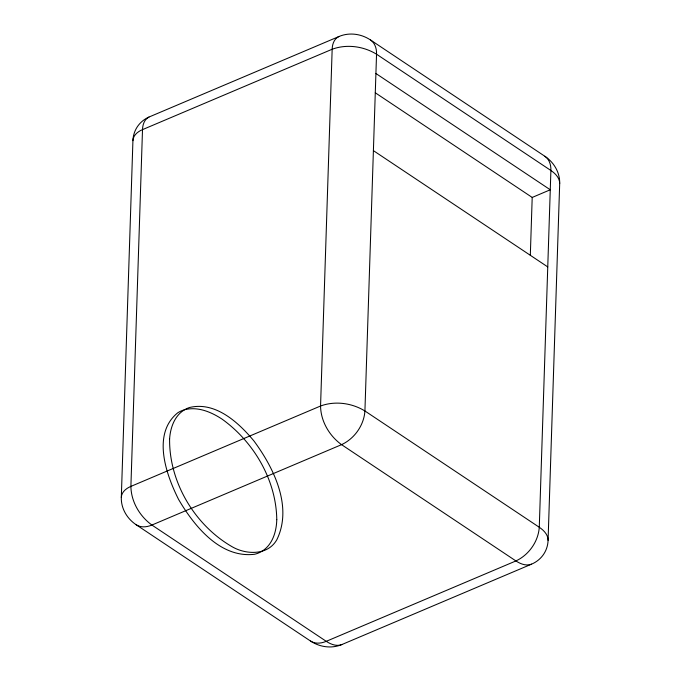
<?xml version="1.0" encoding="UTF-8"?>
<svg xmlns="http://www.w3.org/2000/svg" width="681" height="681" viewBox="0 0 681 681"><rect width="100%" height="100%" fill="white"/><g stroke="black" fill="none" stroke-linecap="round" stroke-linejoin="round"><path stroke-width="1.02" d="M132.923 140.661A32.109 28.96 29.1 0 1 149.445 116.843L339.104 36.459A32.109 28.96 29.1 0 1 370.481 39.966L544.834 156.255C549.448 159.32 551.125 165.202 550.895 170.497L539.275 527.264C538.322 541.523 528.856 554.955 515.917 560.94L326.25 641.323C321.33 643.46 315.192 644.141 310.519 641.034L136.166 524.745A32.109 28.96 29.1 0 1 121.312 497.428L132.923 140.661C133.118 135.281 137.903 131.518 142.508 129.637L332.166 49.245C346.586 43.89 363.535 46.214 376.542 54.208L550.895 170.497C555.296 173.451 559.748 177.903 559.688 183.581L548.077 540.339A32.109 28.96 29.1 0 1 531.555 564.157L341.896 644.541C336.584 646.669 330.736 644.303 326.25 641.323L151.906 525.042C139.682 516.249 131.101 501.608 130.897 486.396L142.508 129.637C142.61 124.819 144.346 119.337 148.969 117.064M530.32 255.29L532.202 197.439L375.282 92.778M121.312 497.428C121.507 492.04 126.291 488.286 130.897 486.396L320.555 406.012C334.975 400.658 351.915 402.982 364.922 410.975L539.275 527.264C543.676 530.21 548.137 534.67 548.077 540.339M339.104 36.459C334.167 38.536 332.251 44.265 332.166 49.245L320.555 406.012C320.76 421.216 329.34 435.866 341.564 444.65L515.917 560.94C520.395 563.911 526.243 566.277 531.555 564.157M532.202 197.439L550.265 189.778L375.912 73.497M136.166 524.745C140.839 527.852 146.977 527.171 151.906 525.042L341.564 444.65C354.503 438.666 363.969 425.242 364.922 410.975L376.542 54.208C376.772 48.921 375.095 43.031 370.481 39.966M373.401 150.637L547.754 266.918M544.834 156.255A32.109 28.96 29.1 0 1 559.688 183.581M341.896 644.541A32.109 28.96 29.1 0 1 310.519 641.034M169.603 438.87C169.041 482.037 194.613 524.983 231.795 546.537C245.875 554.879 267.854 555.722 276.869 539.667C292.89 506.732 273.822 467.864 253.97 440.999C238.776 422.722 215.69 401.296 189.701 407.459A27.912 25.171 29.1 0 0 184.304 409.911C174.438 415.921 170.344 427.864 169.603 438.87M276.775 519.663C276.469 531.614 272.519 544.987 261.64 551.448A27.947 25.206 29.1 0 1 254.566 554.274C220.193 558.42 194.102 525.945 178.601 499.462C166.224 474.844 151.616 434.01 177.673 412.848A27.947 25.206 29.1 0 1 184.594 409.741C197.762 406.302 211.289 412.014 222.151 419.19C253.919 442.046 276.239 480.131 276.775 519.663"/></g></svg>
